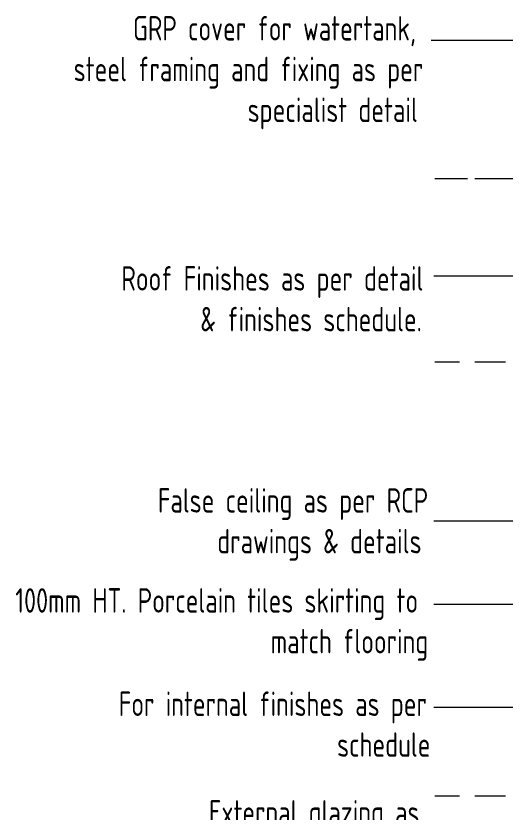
# Model space of a CAD drawing. Header units: millimetres. Extents: x -6181 to 191287, y -8583 to 23546.
# Drawn here: x 77829 to 81833, y 3920 to 10433 of the extents above; entities that cross this region are included whole.
import ezdxf

# ---------------------------------------------------------------- set-up
doc = ezdxf.new("R2010")
doc.units = ezdxf.units.MM
doc.header["$MEASUREMENT"] = 0
doc.linetypes.add('1735-DT-5BR-SEC_BB$0$DASHED', pattern=[0.75, 0.5, -0.25])
doc.linetypes.add('DASHED', pattern=[0.75, 0.5, -0.25])
for name, color, linetype, lineweight in [('05--LEADER', 11, 'Continuous', 20), ('05--TEXT-2', 2, 'Continuous', 25), ('1735-DT-5BR-SEC_BB$0$W--ELV-1', 250, '1735-DT-5BR-SEC_BB$0$DASHED', 9), ('W--ELV-1', 250, 'DASHED', 9)]:
    doc.layers.add(name, color=color, linetype=linetype, lineweight=lineweight)
doc.styles.add('ISO', font='isocp2.shx', dxfattribs={"width": 0.8})
doc.dimstyles.new('1-100_AR', dxfattribs={"dimtxt": 200, "dimasz": 100, "dimexe": 100, "dimexo": 100, "dimgap": 0, "dimtad": 0, "dimdec": 0, "dimzin": 12, "dimdsep": 46, "dimtxsty": 'ISO', "dimblk": 'ARCHTICK', "dimcen": 100, "dimdle": 100, "dimclrd": 8, "dimclre": 9, "dimclrt": 2, "dimadec": 0, "dimazin": 0, "dimtfac": 1, "dimtdec": 0, "dimtmove": 0, "dimatfit": 2, "dimldrblk": 'ARCHTICK', "dimfxl": 1, "dimtvp": 0.75, "dimtolj": 1, "dimtzin": 12, "dimlwd": 9, "dimlwe": 9, "dimarcsym": 0})

# ---------------------------------------------------------------- blocks, each defined once
blk = doc.blocks.new('_ArchTick')
at = {"color": 0, "const_width": 0.15}
blk.add_lwpolyline([(-0.5, -0.5), (0.5, 0.5)], dxfattribs=at)
blk = doc.blocks.new('1735-DT-5BR-SEC_BB')
at = {"layer": '1735-DT-5BR-SEC_BB$0$W--ELV-1', "ltscale": 500}
for points in [[(89776, 9100), (81257.5, 9100)], [(102460.7, 7600), (81257.5, 7600)], [(102460.7, 4050), (81257.5, 4050)]]:
    blk.add_lwpolyline(points, dxfattribs=at)

msp = doc.modelspace()

# ---------------------------------------------------------------- block references
msp.add_blockref('1735-DT-5BR-SEC_BB', (0, 0))

# ---------------------------------------------------------------- next in the draw order: linework, layer by layer
at = {"layer": 'W--ELV-1', "ltscale": 500}
for points in [[(102460.7, 9100), (81257.5, 9100)], [(102460.7, 7600), (81257.5, 7600)], [(102460.7, 4050), (81257.5, 4050)]]:
    msp.add_lwpolyline(points, dxfattribs=at)

# ---------------------------------------------------------------- next in the draw order: texts
at = {"layer": '05--TEXT-2', "char_height": 200, "attachment_point": 1, "style": 'ISO'}
for s, insert, width in [('\\pi919.4;GRP cover for watertank, \\P\\pi433.76;steel framing and fixing as per \\P\\pi1857.8;specialist detail', (77867.6, 10431.5), 3335.688), ('\\pi508.4;False ceiling as per RCP \\P\\pi994.7;drawings & details', (78481.9, 6569.6), 2733.205), ('\\pi1.533;100mm HT. Porcelain tiles skirting to \\P\\pi2092.5;match flooring   ', (77821.8, 5751.2), 3426.333)]:
    msp.add_mtext(s, dxfattribs=dict(at, insert=insert, width=width))
for s, width, heights, insert in [('\\pi80.698;Roof Finishes as per detail \\P\\pi727.15;& finishes schedule.', 2593.898, [751.7], (78611.1, 8385.5)), ('\\pi156;For internal finishes as per \\P\\pi1943.7;schedule', 2733.205, [936.1], (78514.2, 4905.9)), ('\\pi378.25;External glazing as \\P\\pi222.01;per glazing schedule.', 2174.412, [1313.7], (79029.8, 4017.8))]:
    msp.add_mtext_dynamic_manual_height_columns(s, width=width, gutter_width=0, heights=heights, dxfattribs=dict(at, insert=insert))

# ---------------------------------------------------------------- next in the draw order: leaders
at = {"layer": '05--LEADER'}
for points in [[(90061.8, 9698.2), (89673.8, 10232.4), (81228.5, 10232.4)], [(86013.6, 7754), (86013.6, 8302.9), (81249.7, 8302.9)], [(86378.1, 6850), (86378.1, 6301.1), (81249.7, 6301.1)], [(86242.9, 4050), (86242.9, 4775.6), (81251.1, 4775.6)]]:
    msp.add_leader(points, dimstyle='1-100_AR', dxfattribs=at)
msp.add_leader([(89927.7, 4150), (89927.7, 5619.4), (81251.1, 5619.4)], dimstyle='1-100_AR', override={"dimasz": 150}, dxfattribs=at)

doc.saveas('drawing.dxf')
